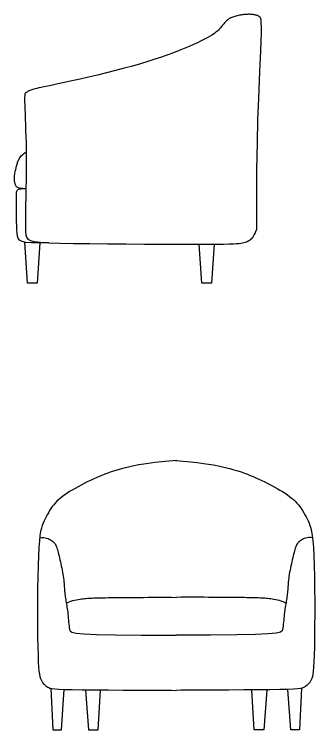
# Model space of a CAD drawing. Header units: millimetres. Extents: x 346 to 2580, y -1832 to 953.
# Drawn here: x 869.9 to 940.8, y 781.3 to 950.1 of the extents above; entities that cross this region are included whole.
import ezdxf

# ---------------------------------------------------------------- set-up
doc = ezdxf.new("R2010")
doc.units = ezdxf.units.MM

# ---------------------------------------------------------------- blocks, each defined once
blk = doc.blocks.new('A$C2D0B664C')
at = {"color": 7}
for points in [[(11.5, 69.85), (8.73, 69.61), (6.35, 69.35), (4.3, 69.08), (2.56, 68.81), (1.06, 68.52), (-0.21, 68.24), (-1.32, 67.96), (-2.3, 67.68), (-3.19, 67.42), (-4.01, 67.15), (-4.77, 66.9), (-5.48, 66.63), (-6.17, 66.36), (-6.84, 66.09), (-7.51, 65.79), (-8.19, 65.48), (-8.89, 65.15), (-9.61, 64.8), (-10.34, 64.43), (-11.06, 64.05), (-11.78, 63.67), (-12.48, 63.28), (-13.15, 62.89), (-13.79, 62.51), (-14.38, 62.13), (-14.93, 61.76), (-15.44, 61.38), (-15.92, 61.01), (-16.36, 60.63), (-16.78, 60.23), (-17.17, 59.83), (-17.53, 59.41), (-17.87, 58.97), (-18.2, 58.51), (-18.5, 58.03), (-18.79, 57.55), (-19.07, 57.06), (-19.33, 56.57), (-19.57, 56.08), (-19.81, 55.59), (-20.03, 55.1), (-20.24, 54.56), (-20.44, 53.93), (-20.62, 53.14), (-20.78, 52.15), (-20.93, 50.89), (-21.05, 49.33), (-21.16, 47.39), (-21.24, 45.07), (-21.3, 42.42), (-21.34, 39.57), (-21.36, 36.62), (-21.36, 33.66), (-21.35, 30.81), (-21.33, 28.17), (-21.29, 25.84), (-21.24, 23.91), (-21.18, 22.35), (-21.11, 21.11), (-21.02, 20.15), (-20.93, 19.41), (-20.81, 18.86), (-20.68, 18.43), (-20.53, 18.08), (-20.37, 17.78), (-20.19, 17.51), (-20, 17.27), (-19.79, 17.05), (-19.59, 16.86), (-19.37, 16.68), (-19.16, 16.53), (-18.94, 16.4), (-18.72, 16.27), (-18.42, 16.17), (-17.97, 16.07), (-17.3, 15.99), (-16.32, 15.92), (-14.97, 15.86), (-13.16, 15.81), (-10.81, 15.77), (-7.91, 15.74), (-4.61, 15.71), (-1.13, 15.69), (2.31, 15.68), (5.49, 15.67), (8.2, 15.66), (10.22, 15.64), (11.35, 15.63)], [(11.19, 69.85), (13.96, 69.61), (16.35, 69.35), (18.39, 69.08), (20.14, 68.81), (21.63, 68.52), (22.9, 68.24), (24.01, 67.96), (24.99, 67.68), (25.88, 67.42), (26.7, 67.15), (27.46, 66.9), (28.17, 66.63), (28.86, 66.36), (29.53, 66.09), (30.2, 65.79), (30.88, 65.48), (31.58, 65.15), (32.3, 64.8), (33.03, 64.43), (33.76, 64.05), (34.47, 63.67), (35.17, 63.28), (35.85, 62.89), (36.48, 62.51), (37.07, 62.13), (37.62, 61.76), (38.14, 61.38), (38.61, 61.01), (39.06, 60.63), (39.47, 60.23), (39.86, 59.83), (40.22, 59.41), (40.56, 58.97), (40.89, 58.51), (41.2, 58.03), (41.49, 57.55), (41.76, 57.06), (42.02, 56.57), (42.27, 56.08), (42.5, 55.59), (42.72, 55.1), (42.93, 54.56), (43.13, 53.93), (43.31, 53.14), (43.47, 52.15), (43.62, 50.89), (43.75, 49.33), (43.85, 47.39), (43.93, 45.07), (43.99, 42.42), (44.03, 39.57), (44.05, 36.62), (44.05, 33.66), (44.04, 30.81), (44.02, 28.17), (43.98, 25.84), (43.93, 23.91), (43.87, 22.35), (43.8, 21.11), (43.72, 20.15), (43.62, 19.41), (43.5, 18.86), (43.37, 18.43), (43.22, 18.08), (43.06, 17.78), (42.88, 17.51), (42.69, 17.27), (42.49, 17.05), (42.28, 16.86), (42.06, 16.68), (41.85, 16.53), (41.63, 16.4), (41.41, 16.27), (41.11, 16.17), (40.67, 16.07), (39.99, 15.99), (39.02, 15.92), (37.66, 15.86), (35.85, 15.81), (33.5, 15.77), (30.6, 15.74), (27.3, 15.71), (23.82, 15.69), (20.39, 15.68), (17.2, 15.67), (14.49, 15.66), (12.47, 15.64), (11.35, 15.63)], [(-20.84, 51.63), (-20.39, 51.69), (-19.96, 51.69), (-19.57, 51.64), (-19.21, 51.56), (-18.88, 51.44), (-18.58, 51.3), (-18.31, 51.15), (-18.07, 51), (-17.86, 50.84), (-17.67, 50.69), (-17.5, 50.52), (-17.35, 50.35), (-17.22, 50.17), (-17.1, 49.96), (-16.99, 49.74), (-16.88, 49.48), (-16.78, 49.2), (-16.68, 48.88), (-16.58, 48.54), (-16.48, 48.17), (-16.38, 47.77), (-16.28, 47.36), (-16.17, 46.91), (-16.07, 46.45), (-15.96, 45.98), (-15.85, 45.49), (-15.74, 44.99), (-15.64, 44.48), (-15.54, 43.98), (-15.44, 43.48), (-15.36, 43), (-15.29, 42.53), (-15.23, 42.07), (-15.18, 41.64), (-15.14, 41.22), (-15.1, 40.82), (-15.08, 40.44), (-15.05, 40.06), (-15.02, 39.7), (-15, 39.35), (-14.97, 39), (-14.93, 38.66), (-14.9, 38.33), (-14.85, 38), (-14.81, 37.67), (-14.76, 37.34), (-14.71, 37.01), (-14.66, 36.67), (-14.6, 36.33), (-14.54, 35.98), (-14.47, 35.62), (-14.41, 35.25), (-14.35, 34.86), (-14.29, 34.46), (-14.23, 34.04), (-14.18, 33.6), (-14.14, 33.13), (-14.09, 32.65), (-14.05, 32.16), (-14.01, 31.68), (-13.96, 31.21), (-13.91, 30.77), (-13.86, 30.35), (-13.79, 29.98), (-13.67, 29.66), (-13.26, 29.38), (-12.27, 29.15), (-10.41, 28.97), (-7.41, 28.83), (-2.97, 28.73), (3.19, 28.67), (11.35, 28.65)], [(43.53, 51.63), (43.08, 51.69), (42.66, 51.69), (42.26, 51.64), (41.9, 51.56), (41.57, 51.44), (41.27, 51.3), (41, 51.15), (40.76, 51), (40.55, 50.84), (40.36, 50.69), (40.19, 50.52), (40.05, 50.35), (39.91, 50.17), (39.79, 49.96), (39.68, 49.74), (39.58, 49.48), (39.47, 49.2), (39.37, 48.88), (39.27, 48.54), (39.17, 48.17), (39.07, 47.77), (38.97, 47.36), (38.86, 46.91), (38.76, 46.45), (38.65, 45.98), (38.54, 45.49), (38.43, 44.99), (38.33, 44.48), (38.23, 43.98), (38.14, 43.48), (38.05, 43), (37.98, 42.53), (37.92, 42.07), (37.87, 41.64), (37.83, 41.22), (37.8, 40.82), (37.77, 40.44), (37.74, 40.06), (37.72, 39.7), (37.69, 39.35), (37.66, 39), (37.62, 38.66), (37.59, 38.33), (37.55, 38), (37.5, 37.67), (37.45, 37.34), (37.4, 37.01), (37.35, 36.67), (37.29, 36.33), (37.23, 35.98), (37.17, 35.62), (37.1, 35.25), (37.04, 34.86), (36.98, 34.46), (36.93, 34.04), (36.87, 33.6), (36.83, 33.13), (36.78, 32.65), (36.74, 32.16), (36.7, 31.68), (36.65, 31.21), (36.6, 30.77), (36.55, 30.35), (36.49, 29.98), (36.37, 29.66), (35.95, 29.38), (34.96, 29.15), (33.1, 28.97), (30.1, 28.83), (25.66, 28.73), (19.5, 28.67), (11.35, 28.65)], [(-14.58, 36.16), (-14.26, 36.37), (-13.89, 36.55), (-13.48, 36.7), (-13.05, 36.83), (-12.61, 36.93), (-12.17, 37.01), (-11.74, 37.08), (-11.33, 37.14), (-10.95, 37.19), (-10.6, 37.24), (-10.26, 37.28), (-9.93, 37.31), (-9.59, 37.34), (-9.25, 37.36), (-8.88, 37.38), (-8.48, 37.4), (-8.05, 37.42), (-7.58, 37.44), (-7.07, 37.45), (-6.53, 37.47), (-5.95, 37.48), (-5.34, 37.49), (-4.69, 37.5), (-4.01, 37.51), (-3.29, 37.51), (-2.55, 37.52), (-1.77, 37.52), (-0.95, 37.53), (-0.1, 37.53), (0.79, 37.54), (1.72, 37.54), (2.68, 37.55), (3.69, 37.57), (4.73, 37.58), (5.8, 37.59), (6.89, 37.6), (8, 37.6), (9.12, 37.59), (10.23, 37.58), (11.35, 37.55)], [(37.27, 36.16), (36.95, 36.37), (36.58, 36.55), (36.17, 36.7), (35.74, 36.83), (35.3, 36.93), (34.86, 37.01), (34.43, 37.08), (34.02, 37.14), (33.64, 37.19), (33.29, 37.24), (32.95, 37.28), (32.62, 37.31), (32.29, 37.34), (31.94, 37.36), (31.57, 37.38), (31.18, 37.4), (30.74, 37.42), (30.27, 37.44), (29.76, 37.45), (29.22, 37.47), (28.64, 37.48), (28.03, 37.49), (27.38, 37.5), (26.7, 37.51), (25.99, 37.51), (25.24, 37.52), (24.46, 37.52), (23.65, 37.53), (22.79, 37.53), (21.9, 37.54), (20.98, 37.54), (20.01, 37.55), (19, 37.57), (17.96, 37.58), (16.89, 37.59), (15.8, 37.6), (14.69, 37.6), (13.58, 37.59), (12.46, 37.58), (11.35, 37.55)], [(-18.23, 16.13), (-17.77, 6.34), (-15.72, 6.34), (-15.06, 15.86)], [(-10.05, 15.67), (-9.35, 6.34), (-7.08, 6.34), (-6.51, 15.67)], [(32.75, 15.67), (32.04, 6.34), (29.77, 6.34), (29.2, 15.67)], [(40.92, 16.13), (40.46, 6.34), (38.41, 6.34), (37.75, 15.86)]]:
    blk.add_lwpolyline(points, dxfattribs=at)
blk = doc.blocks.new('A$C52583B17')
at = {"color": 7}
blk.add_line((-0.39, 65.21), (-1.15, 65.22), dxfattribs=at)
for points in [[(-55.65, 55.67), (-55.62, 63), (-55.66, 69.75), (-55.77, 75.92), (-55.91, 81.49), (-56.08, 86.46), (-56.26, 90.81), (-56.42, 94.53), (-56.56, 97.61), (-56.65, 100.06), (-56.7, 101.93), (-56.71, 103.32), (-56.69, 104.29), (-56.64, 104.92), (-56.57, 105.31), (-56.49, 105.52), (-56.39, 105.65), (-56.29, 105.74), (-56.18, 105.83), (-56.06, 105.9), (-55.93, 105.97), (-55.79, 106.03), (-55.65, 106.08), (-55.49, 106.13), (-55.32, 106.17), (-55.14, 106.21), (-54.94, 106.24), (-54.74, 106.27), (-54.53, 106.29), (-54.3, 106.31), (-54.07, 106.32), (-53.83, 106.33), (-53.59, 106.33), (-53.34, 106.32), (-53.09, 106.31), (-52.83, 106.29), (-52.57, 106.26), (-52.31, 106.23), (-52.04, 106.2), (-51.77, 106.15), (-51.51, 106.1), (-51.24, 106.05), (-50.97, 105.99), (-50.71, 105.92), (-50.45, 105.85), (-50.2, 105.77), (-49.95, 105.68), (-49.71, 105.58), (-49.49, 105.47), (-49.27, 105.35), (-49.06, 105.23), (-48.87, 105.09), (-48.68, 104.95), (-48.49, 104.79), (-48.32, 104.63), (-48.15, 104.47), (-47.98, 104.29), (-47.82, 104.11), (-47.66, 103.93), (-47.5, 103.74), (-47.34, 103.55), (-47.19, 103.36), (-47.03, 103.17), (-46.88, 102.98), (-46.73, 102.8), (-46.57, 102.63), (-46.41, 102.45), (-46.22, 102.27), (-45.99, 102.09), (-45.72, 101.88), (-45.39, 101.65), (-44.99, 101.4), (-44.5, 101.11), (-43.92, 100.79), (-43.25, 100.43), (-42.48, 100.05), (-41.62, 99.63), (-40.68, 99.19), (-39.64, 98.73), (-38.52, 98.26), (-37.31, 97.77), (-36.01, 97.27), (-34.62, 96.76), (-33.15, 96.25), (-31.58, 95.72), (-29.92, 95.2), (-28.16, 94.67), (-26.3, 94.13), (-24.34, 93.59), (-22.28, 93.06), (-20.17, 92.53), (-18.04, 92.01), (-15.93, 91.52), (-13.91, 91.05), (-12, 90.62), (-10.25, 90.24), (-8.71, 89.91), (-7.42, 89.63), (-6.34, 89.41), (-5.47, 89.23), (-4.76, 89.08), (-4.19, 88.96), (-3.73, 88.86), (-3.36, 88.78), (-3.04, 88.69), (-2.76, 88.61), (-2.5, 88.52), (-2.27, 88.43), (-2.06, 88.34), (-1.87, 88.26), (-1.7, 88.17), (-1.56, 88.1), (-1.44, 88.03), (-1.33, 87.97), (-1.24, 87.92), (-1.17, 87.87), (-1.11, 87.83), (-1.06, 87.78), (-1.02, 87.74), (-0.98, 87.69), (-0.95, 87.64), (-0.92, 87.57), (-0.89, 87.48), (-0.87, 87.33), (-0.85, 87.1), (-0.84, 86.77), (-0.84, 86.32), (-0.84, 85.72), (-0.86, 84.95), (-0.89, 84), (-0.93, 82.88), (-0.98, 81.64), (-1.03, 80.29), (-1.08, 78.88), (-1.13, 77.43), (-1.17, 75.98), (-1.2, 74.56), (-1.22, 73.18), (-1.23, 71.86), (-1.23, 70.57), (-1.22, 69.3), (-1.2, 68.05), (-1.18, 66.8), (-1.16, 65.54), (-1.13, 64.26), (-1.11, 62.96), (-1.08, 61.65), (-1.06, 60.35), (-1.05, 59.1), (-1.04, 57.91), (-1.04, 56.8), (-1.05, 55.82), (-1.07, 54.97), (-1.11, 54.27), (-1.26, 53.72), (-1.59, 53.29), (-2.2, 52.97), (-3.17, 52.73), (-4.59, 52.56), (-6.55, 52.45), (-9.14, 52.36), (-12.39, 52.29), (-16.19, 52.23), (-20.36, 52.19), (-24.72, 52.15), (-29.12, 52.12), (-33.38, 52.1), (-37.33, 52.09), (-40.8, 52.09), (-43.66, 52.09), (-45.95, 52.1), (-47.74, 52.12), (-49.1, 52.15), (-50.12, 52.18), (-50.87, 52.22), (-51.43, 52.27), (-51.86, 52.33), (-52.25, 52.4), (-52.6, 52.47), (-52.91, 52.56), (-53.2, 52.66), (-53.45, 52.77), (-53.69, 52.89), (-53.91, 53.02), (-54.11, 53.16), (-54.3, 53.31), (-54.49, 53.49), (-54.67, 53.7), (-54.85, 53.95), (-55.03, 54.27), (-55.23, 54.65), (-55.43, 55.12), (-55.65, 55.67)], [(-6.55, 52.45), (-4.22, 52.4), (-2.43, 52.42), (-1.13, 52.52), (-0.22, 52.71), (0.36, 53.01), (0.7, 53.43), (0.87, 53.98), (0.94, 54.66), (0.99, 55.49), (1.03, 56.44), (1.06, 57.46), (1.08, 58.52), (1.09, 59.58), (1.1, 60.6), (1.1, 61.54), (1.1, 62.37), (1.1, 63.06), (1.09, 63.61), (1.08, 64.04), (1.05, 64.37), (1.01, 64.62), (0.94, 64.79), (0.85, 64.92), (0.73, 65.01), (0.57, 65.07), (0.4, 65.12), (0.21, 65.16), (0.03, 65.18), (-0.13, 65.2), (-0.27, 65.2), (-0.36, 65.21), (-0.39, 65.21), (-0.36, 65.21), (-0.27, 65.21), (-0.13, 65.22), (0.04, 65.24), (0.23, 65.27), (0.42, 65.31), (0.62, 65.37), (0.79, 65.44), (0.95, 65.54), (1.07, 65.66), (1.17, 65.8), (1.26, 65.94), (1.33, 66.1), (1.38, 66.26), (1.43, 66.43), (1.47, 66.6), (1.5, 66.76), (1.53, 66.92), (1.56, 67.09), (1.58, 67.26), (1.59, 67.45), (1.59, 67.64), (1.59, 67.85), (1.57, 68.08), (1.54, 68.33), (1.49, 68.6), (1.44, 68.88), (1.39, 69.17), (1.32, 69.46), (1.26, 69.74), (1.19, 70.02), (1.13, 70.28), (1.07, 70.53), (1, 70.76), (0.94, 70.97), (0.88, 71.18), (0.81, 71.39), (0.73, 71.6), (0.65, 71.81), (0.56, 72.02), (0.45, 72.25), (0.32, 72.49), (0.15, 72.73), (-0.05, 72.97), (-0.3, 73.21), (-0.61, 73.45), (-1, 73.69), (-1.21, 73.79)], [(-4.43, 52.4), (-3.76, 42.89), (-1.54, 42.89), (-0.88, 52.57)], [(-45.55, 52.1), (-44.91, 42.89), (-42.68, 42.89), (-42.05, 52.09)]]:
    blk.add_lwpolyline(points, dxfattribs=at)

msp = doc.modelspace()

# ---------------------------------------------------------------- block references
at = {"color": 7, "xscale": -1}
msp.add_blockref('A$C52583B17', (871.51, 843.74), dxfattribs=at)
at = {"color": 7}
msp.add_blockref('A$C2D0B664C', (896.75, 774.93), dxfattribs=at)

doc.saveas('drawing.dxf')
